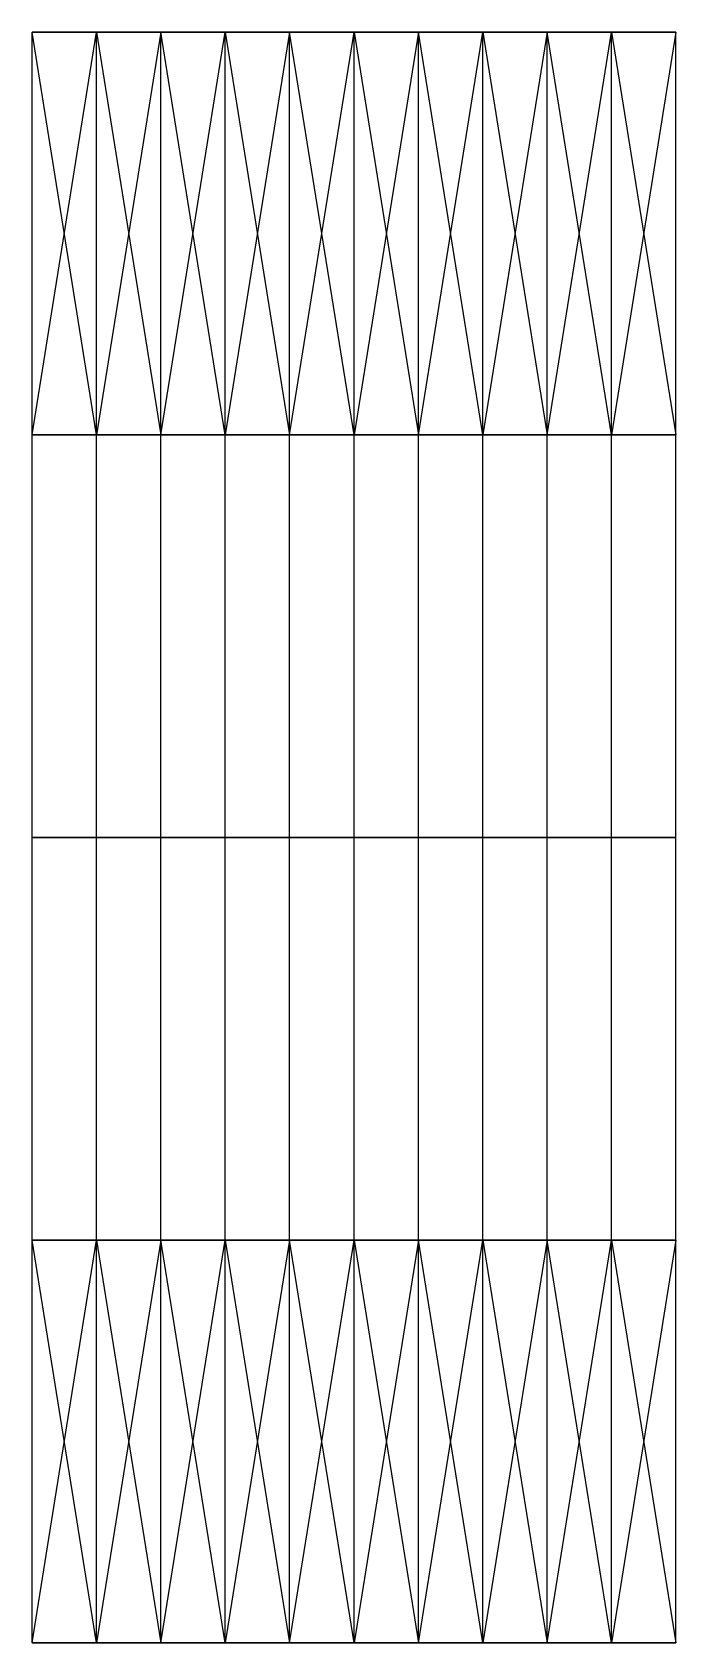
# Model space of a CAD drawing. Header units: metres. Extents: x 0 to 8, y 30 to 50.
import ezdxf

# ---------------------------------------------------------------- set-up
doc = ezdxf.new("R2010")
doc.units = ezdxf.units.M

msp = doc.modelspace()

# ---------------------------------------------------------------- linework, layer by layer
for p, q in [((0, 45), (0, 50)), ((0, 50), (0, 50, -7)), ((0.8, 50, 0.42), (0, 50)), ((0, 50), (0.8, 50)), ((0.8, 45, 0.42), (0, 50)), ((0, 45), (0.8, 50, 0.42)), ((0.8, 45, 0.42), (0.8, 50, 0.42)), ((0.8, 50), (0.8, 50, 0.42)), ((1.6, 50, 0.84), (0.8, 50, 0.42)), ((0.8, 50, 0.42), (1.6, 50)), ((0.8, 50), (1.6, 50)), ((1.6, 50, 0.84), (0.8, 45, 0.42)), ((0.8, 50, 0.42), (1.6, 45, 0.84)), ((1.6, 45, 0.84), (1.6, 50, 0.84)), ((1.6, 50), (1.6, 50, 0.84)), ((2.4, 50, 1.26), (1.6, 50, 0.84)), ((1.6, 50, 0.84), (2.4, 50)), ((1.6, 50), (2.4, 50)), ((2.4, 45, 1.26), (1.6, 50, 0.84)), ((1.6, 45, 0.84), (2.4, 50, 1.26)), ((2.4, 45, 1.26), (2.4, 50, 1.26)), ((2.4, 50), (2.4, 50, 1.26)), ((3.2, 50, 1.68), (2.4, 50, 1.26)), ((2.4, 50, 1.26), (3.2, 50)), ((2.4, 50), (3.2, 50)), ((3.2, 50, 1.68), (2.4, 45, 1.26)), ((2.4, 50, 1.26), (3.2, 45, 1.68)), ((3.2, 45, 1.68), (3.2, 50, 1.68)), ((3.2, 50), (3.2, 50, 1.68)), ((4, 50, 2.1), (3.2, 50, 1.68)), ((3.2, 50, 1.68), (4, 50)), ((3.2, 50), (4, 50)), ((4, 45, 2.1), (3.2, 50, 1.68)), ((3.2, 45, 1.68), (4, 50, 2.1)), ((4, 45, 2.1), (4, 50, 2.1)), ((4, 50), (4, 50, 2.1)), ((4.8, 50, 1.68), (4, 50, 2.1)), ((4, 50), (4.8, 50, 1.68)), ((4, 50), (4.8, 50)), ((4.8, 50, 1.68), (4, 45, 2.1)), ((4, 50, 2.1), (4.8, 45, 1.68)), ((4.8, 45, 1.68), (4.8, 50, 1.68)), ((4.8, 50), (4.8, 50, 1.68)), ((5.6, 50, 1.26), (4.8, 50, 1.68)), ((4.8, 50), (5.6, 50, 1.26)), ((4.8, 50), (5.6, 50)), ((5.6, 45, 1.26), (4.8, 50, 1.68)), ((4.8, 45, 1.68), (5.6, 50, 1.26)), ((5.6, 45, 1.26), (5.6, 50, 1.26)), ((5.6, 50), (5.6, 50, 1.26)), ((6.4, 50, 0.84), (5.6, 50, 1.26)), ((5.6, 50), (6.4, 50, 0.84)), ((5.6, 50), (6.4, 50)), ((6.4, 50, 0.84), (5.6, 45, 1.26)), ((5.6, 50, 1.26), (6.4, 45, 0.84)), ((6.4, 45, 0.84), (6.4, 50, 0.84)), ((6.4, 50), (6.4, 50, 0.84)), ((7.2, 50, 0.42), (6.4, 50, 0.84)), ((6.4, 50), (7.2, 50, 0.42)), ((6.4, 50), (7.2, 50)), ((7.2, 45, 0.42), (6.4, 50, 0.84)), ((6.4, 45, 0.84), (7.2, 50, 0.42)), ((7.2, 45, 0.42), (7.2, 50, 0.42)), ((7.2, 50), (7.2, 50, 0.42)), ((8, 50), (7.2, 50, 0.42)), ((7.2, 50), (8, 50)), ((8, 50), (7.2, 45, 0.42)), ((7.2, 50, 0.42), (8, 45)), ((8, 45), (8, 50)), ((8, 50), (8, 50, -7)), ((0, 40), (0, 45)), ((0, 45), (0, 45, -7)), ((0.8, 45, 0.42), (0, 45)), ((0, 45), (0.8, 45)), ((0.8, 40, 0.42), (0.8, 45, 0.42)), ((0.8, 45), (0.8, 45, 0.42)), ((1.6, 45, 0.84), (0.8, 45, 0.42)), ((0.8, 45, 0.42), (1.6, 45)), ((0.8, 45), (1.6, 45)), ((1.6, 40, 0.84), (1.6, 45, 0.84)), ((1.6, 45), (1.6, 45, 0.84)), ((2.4, 45, 1.26), (1.6, 45, 0.84)), ((1.6, 45, 0.84), (2.4, 45)), ((1.6, 45), (2.4, 45)), ((2.4, 40, 1.26), (2.4, 45, 1.26)), ((2.4, 45), (2.4, 45, 1.26)), ((3.2, 45, 1.68), (2.4, 45, 1.26)), ((2.4, 45, 1.26), (3.2, 45)), ((2.4, 45), (3.2, 45)), ((3.2, 40, 1.68), (3.2, 45, 1.68)), ((3.2, 45), (3.2, 45, 1.68)), ((4, 45, 2.1), (3.2, 45, 1.68)), ((3.2, 45, 1.68), (4, 45)), ((3.2, 45), (4, 45)), ((4, 40, 2.1), (4, 45, 2.1)), ((4, 45), (4, 45, 2.1)), ((4.8, 45, 1.68), (4, 45, 2.1)), ((4, 45), (4.8, 45, 1.68)), ((4, 45), (4.8, 45)), ((4.8, 40, 1.68), (4.8, 45, 1.68)), ((4.8, 45), (4.8, 45, 1.68)), ((5.6, 45, 1.26), (4.8, 45, 1.68)), ((4.8, 45), (5.6, 45, 1.26)), ((4.8, 45), (5.6, 45)), ((5.6, 40, 1.26), (5.6, 45, 1.26)), ((5.6, 45), (5.6, 45, 1.26)), ((6.4, 45, 0.84), (5.6, 45, 1.26)), ((5.6, 45), (6.4, 45, 0.84)), ((5.6, 45), (6.4, 45)), ((6.4, 40, 0.84), (6.4, 45, 0.84)), ((6.4, 45), (6.4, 45, 0.84)), ((7.2, 45, 0.42), (6.4, 45, 0.84)), ((6.4, 45), (7.2, 45, 0.42)), ((6.4, 45), (7.2, 45)), ((7.2, 40, 0.42), (7.2, 45, 0.42)), ((7.2, 45), (7.2, 45, 0.42)), ((8, 45), (7.2, 45, 0.42)), ((7.2, 45), (8, 45)), ((8, 40), (8, 45)), ((8, 45), (8, 45, -7)), ((0, 35), (0, 40)), ((0, 40), (0, 40, -7)), ((0.8, 40, 0.42), (0, 40)), ((0, 40), (0.8, 40)), ((0.8, 35, 0.42), (0.8, 40, 0.42)), ((0.8, 40), (0.8, 40, 0.42)), ((1.6, 40, 0.84), (0.8, 40, 0.42)), ((0.8, 40, 0.42), (1.6, 40)), ((0.8, 40), (1.6, 40)), ((1.6, 35, 0.84), (1.6, 40, 0.84)), ((1.6, 40), (1.6, 40, 0.84)), ((2.4, 40, 1.26), (1.6, 40, 0.84)), ((1.6, 40, 0.84), (2.4, 40)), ((1.6, 40), (2.4, 40)), ((2.4, 35, 1.26), (2.4, 40, 1.26)), ((2.4, 40), (2.4, 40, 1.26)), ((3.2, 40, 1.68), (2.4, 40, 1.26)), ((2.4, 40, 1.26), (3.2, 40)), ((2.4, 40), (3.2, 40)), ((3.2, 35, 1.68), (3.2, 40, 1.68)), ((3.2, 40), (3.2, 40, 1.68)), ((4, 40, 2.1), (3.2, 40, 1.68)), ((3.2, 40, 1.68), (4, 40)), ((3.2, 40), (4, 40)), ((4, 35, 2.1), (4, 40, 2.1)), ((4, 40), (4, 40, 2.1)), ((4.8, 40, 1.68), (4, 40, 2.1)), ((4, 40), (4.8, 40, 1.68)), ((4, 40), (4.8, 40)), ((4.8, 35, 1.68), (4.8, 40, 1.68)), ((4.8, 40), (4.8, 40, 1.68)), ((5.6, 40, 1.26), (4.8, 40, 1.68)), ((4.8, 40), (5.6, 40, 1.26)), ((4.8, 40), (5.6, 40)), ((5.6, 35, 1.26), (5.6, 40, 1.26)), ((5.6, 40), (5.6, 40, 1.26)), ((6.4, 40, 0.84), (5.6, 40, 1.26)), ((5.6, 40), (6.4, 40, 0.84)), ((5.6, 40), (6.4, 40)), ((6.4, 35, 0.84), (6.4, 40, 0.84)), ((6.4, 40), (6.4, 40, 0.84)), ((7.2, 40, 0.42), (6.4, 40, 0.84)), ((6.4, 40), (7.2, 40, 0.42)), ((6.4, 40), (7.2, 40)), ((7.2, 35, 0.42), (7.2, 40, 0.42)), ((7.2, 40), (7.2, 40, 0.42)), ((8, 40), (7.2, 40, 0.42)), ((7.2, 40), (8, 40)), ((8, 35), (8, 40)), ((8, 40), (8, 40, -7)), ((0, 30), (0, 35)), ((0, 35), (0, 35, -7)), ((0.8, 35, 0.42), (0, 35)), ((0, 35), (0.8, 35)), ((0.8, 30, 0.42), (0, 35)), ((0, 30), (0.8, 35, 0.42)), ((0.8, 30, 0.42), (0.8, 35, 0.42)), ((0.8, 35), (0.8, 35, 0.42)), ((1.6, 35, 0.84), (0.8, 35, 0.42)), ((0.8, 35, 0.42), (1.6, 35)), ((0.8, 35), (1.6, 35)), ((1.6, 35, 0.84), (0.8, 30, 0.42)), ((0.8, 35, 0.42), (1.6, 30, 0.84)), ((1.6, 30, 0.84), (1.6, 35, 0.84)), ((1.6, 35), (1.6, 35, 0.84)), ((2.4, 35, 1.26), (1.6, 35, 0.84)), ((1.6, 35, 0.84), (2.4, 35)), ((1.6, 35), (2.4, 35)), ((2.4, 30, 1.26), (1.6, 35, 0.84)), ((1.6, 30, 0.84), (2.4, 35, 1.26)), ((2.4, 30, 1.26), (2.4, 35, 1.26)), ((2.4, 35), (2.4, 35, 1.26)), ((3.2, 35, 1.68), (2.4, 35, 1.26)), ((2.4, 35, 1.26), (3.2, 35)), ((2.4, 35), (3.2, 35)), ((3.2, 35, 1.68), (2.4, 30, 1.26)), ((2.4, 35, 1.26), (3.2, 30, 1.68)), ((3.2, 30, 1.68), (3.2, 35, 1.68)), ((3.2, 35), (3.2, 35, 1.68)), ((4, 35, 2.1), (3.2, 35, 1.68)), ((3.2, 35, 1.68), (4, 35)), ((3.2, 35), (4, 35)), ((4, 30, 2.1), (3.2, 35, 1.68)), ((3.2, 30, 1.68), (4, 35, 2.1)), ((4, 30, 2.1), (4, 35, 2.1)), ((4, 35), (4, 35, 2.1)), ((4.8, 35, 1.68), (4, 35, 2.1)), ((4, 35), (4.8, 35, 1.68)), ((4, 35), (4.8, 35)), ((4.8, 35, 1.68), (4, 30, 2.1)), ((4, 35, 2.1), (4.8, 30, 1.68)), ((4.8, 30, 1.68), (4.8, 35, 1.68)), ((4.8, 35), (4.8, 35, 1.68)), ((5.6, 35, 1.26), (4.8, 35, 1.68)), ((4.8, 35), (5.6, 35, 1.26)), ((4.8, 35), (5.6, 35)), ((5.6, 30, 1.26), (4.8, 35, 1.68)), ((4.8, 30, 1.68), (5.6, 35, 1.26)), ((5.6, 30, 1.26), (5.6, 35, 1.26)), ((5.6, 35), (5.6, 35, 1.26)), ((6.4, 35, 0.84), (5.6, 35, 1.26)), ((5.6, 35), (6.4, 35, 0.84)), ((5.6, 35), (6.4, 35)), ((6.4, 35, 0.84), (5.6, 30, 1.26)), ((5.6, 35, 1.26), (6.4, 30, 0.84)), ((6.4, 30, 0.84), (6.4, 35, 0.84)), ((6.4, 35), (6.4, 35, 0.84)), ((7.2, 35, 0.42), (6.4, 35, 0.84)), ((6.4, 35), (7.2, 35, 0.42)), ((6.4, 35), (7.2, 35)), ((7.2, 30, 0.42), (6.4, 35, 0.84)), ((6.4, 30, 0.84), (7.2, 35, 0.42)), ((7.2, 30, 0.42), (7.2, 35, 0.42)), ((7.2, 35), (7.2, 35, 0.42)), ((8, 35), (7.2, 35, 0.42)), ((7.2, 35), (8, 35)), ((8, 35), (7.2, 30, 0.42)), ((7.2, 35, 0.42), (8, 30)), ((8, 30), (8, 35)), ((8, 35), (8, 35, -7)), ((0, 30), (0, 30, -7)), ((0.8, 30, 0.42), (0, 30)), ((0, 30), (0.8, 30)), ((0.8, 30), (0.8, 30, 0.42)), ((1.6, 30, 0.84), (0.8, 30, 0.42)), ((0.8, 30, 0.42), (1.6, 30)), ((0.8, 30), (1.6, 30)), ((1.6, 30), (1.6, 30, 0.84)), ((2.4, 30, 1.26), (1.6, 30, 0.84)), ((1.6, 30, 0.84), (2.4, 30)), ((1.6, 30), (2.4, 30)), ((2.4, 30), (2.4, 30, 1.26)), ((3.2, 30, 1.68), (2.4, 30, 1.26)), ((2.4, 30, 1.26), (3.2, 30)), ((2.4, 30), (3.2, 30)), ((3.2, 30), (3.2, 30, 1.68)), ((4, 30, 2.1), (3.2, 30, 1.68)), ((3.2, 30, 1.68), (4, 30)), ((3.2, 30), (4, 30)), ((4, 30), (4, 30, 2.1)), ((4.8, 30, 1.68), (4, 30, 2.1)), ((4, 30), (4.8, 30, 1.68)), ((4, 30), (4.8, 30)), ((4.8, 30), (4.8, 30, 1.68)), ((5.6, 30, 1.26), (4.8, 30, 1.68)), ((4.8, 30), (5.6, 30, 1.26)), ((4.8, 30), (5.6, 30)), ((5.6, 30), (5.6, 30, 1.26)), ((6.4, 30, 0.84), (5.6, 30, 1.26)), ((5.6, 30), (6.4, 30, 0.84)), ((5.6, 30), (6.4, 30)), ((6.4, 30), (6.4, 30, 0.84)), ((7.2, 30, 0.42), (6.4, 30, 0.84)), ((6.4, 30), (7.2, 30, 0.42)), ((6.4, 30), (7.2, 30)), ((7.2, 30), (7.2, 30, 0.42)), ((8, 30), (7.2, 30, 0.42)), ((7.2, 30), (8, 30)), ((8, 30), (8, 30, -7))]:
    msp.add_line(p, q)

doc.saveas('drawing.dxf')
